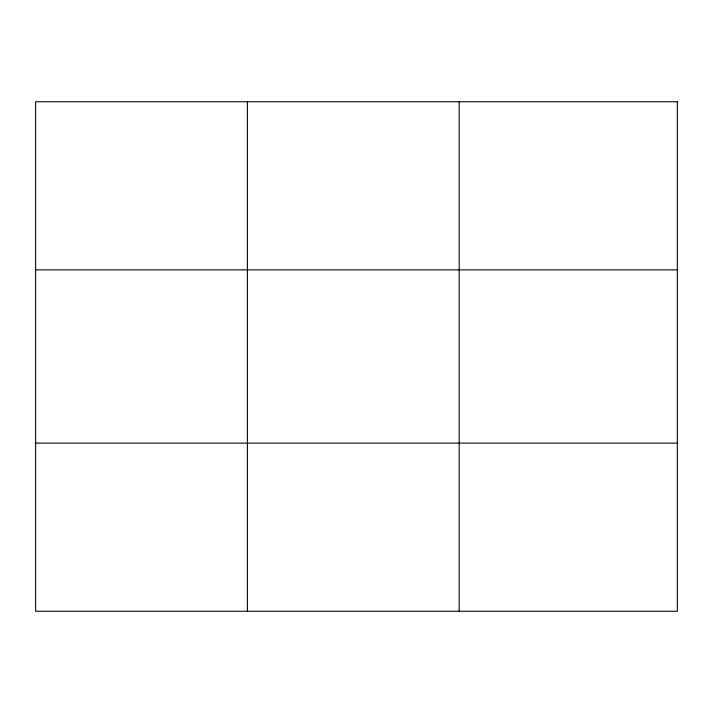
<?xml version="1.0" encoding="UTF-8"?>
<svg xmlns="http://www.w3.org/2000/svg" width="713" height="713" viewBox="0 0 713 713"><rect width="100%" height="100%" fill="white"/><g stroke="black" fill="none" stroke-linecap="round" stroke-linejoin="round"><path stroke-width="1.07" d="M247.411 611.255L247.411 101.745M459.172 611.255L459.172 101.745M35.65 269.879L677.35 269.879M35.65 443.121L677.35 443.121M677.35 101.745L677.35 611.255L35.65 611.255L35.65 101.745L677.35 101.745"/></g></svg>
